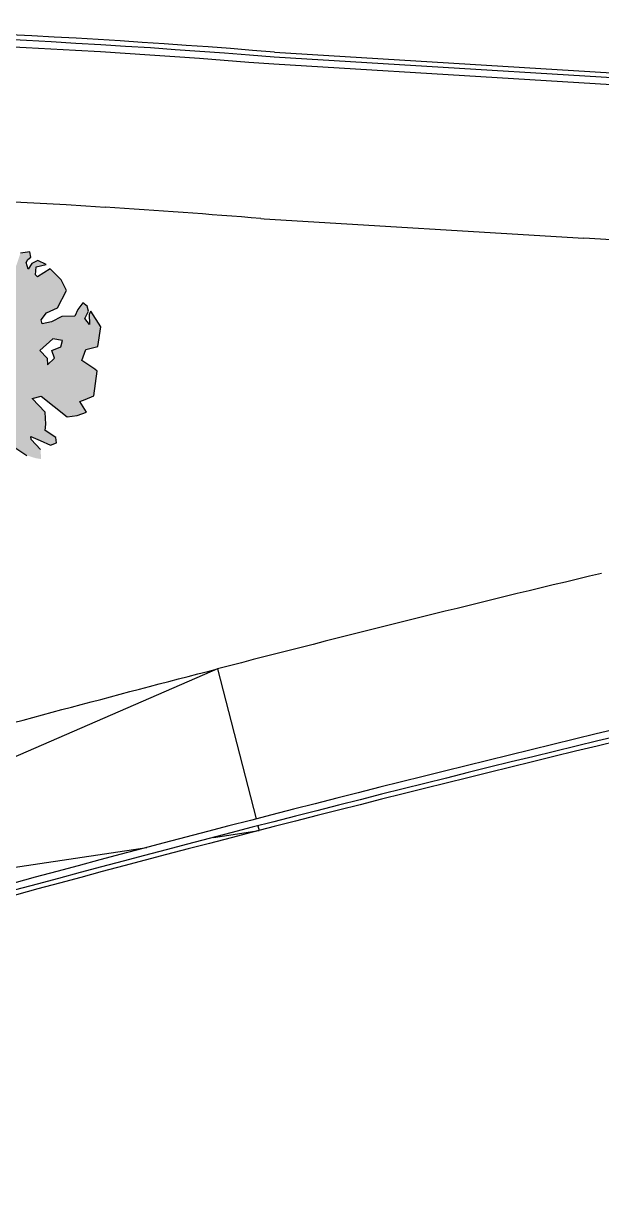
# Model space of a CAD drawing. Header units: millimetres. Extents: x 441061 to 442903, y 4515148 to 4515613.
# Drawn here: x 442316.663 to 442317.42, y 4515546.495 to 4515548.039 of the extents above; entities that cross this region are included whole.
import ezdxf

# ---------------------------------------------------------------- set-up
doc = ezdxf.new("R2010")
doc.units = ezdxf.units.MM
doc.linetypes.add('CONTINUA', pattern=[0])
doc.layers.add('01_piscinas', color=254, linetype='Continuous')

# ---------------------------------------------------------------- blocks, each defined once
blk = doc.blocks.new('A$C21391103')
at = {"layer": '01_piscinas'}
h = blk.add_hatch(dxfattribs=at)
h.set_pattern_fill('DOTS', color=256, scale=0.0396, style=0)
h.set_pattern_definition([(0, (-3246.462625, -2078.694213), (0.014597253, 0.029194506), [0, -0.029194506])])
h.paths.add_polyline_path([(166.978, 96.105), (166.969, 96.148), (167.023, 96.223), (167.139, 96.274), (167.233, 96.456), (167.178, 96.568), (167.063, 96.684), (166.93, 96.599), (166.907, 96.622), (166.915, 96.704), (167.019, 96.728), (166.934, 96.769), (166.868, 96.74), (166.833, 96.68), (166.809, 96.749), (166.829, 96.78), (166.86, 96.805), (166.849, 96.862), (166.751, 96.848), (166.695, 96.684), (166.68, 96.575), (166.599, 96.595), (166.538, 96.674), (166.486, 96.743), (166.387, 96.77), (166.305, 96.808), (166.249, 96.69), (166.122, 96.638), (166.107, 96.535), (166.125, 96.449), (166.167, 96.339), (166.07, 96.352), (166.035, 96.235), (166.151, 96.079), (166.258, 95.987), (166.18, 95.936), (166.045, 95.994), (165.948, 96.092), (165.842, 96.262), (165.788, 96.266), (165.658, 96.143), (165.661, 96.078), (165.723, 96.02), (165.731, 95.945), (165.646, 95.97), (165.606, 95.92), (165.65, 95.802), (165.837, 95.826), (165.967, 95.741), (165.802, 95.682), (165.69, 95.654), (165.638, 95.582), (165.702, 95.552), (165.605, 95.508), (165.686, 95.432), (165.794, 95.414), (165.773, 95.316), (165.748, 95.285), (165.815, 95.268), (166.01, 95.336), (166.1, 95.357), (166.055, 95.24), (165.921, 95.092), (165.999, 95.014), (166.016, 95.03), (165.994, 95.081), (166.057, 95.091), (166.084, 95.03), (166.09, 94.921), (166.158, 94.853), (166.184, 94.9), (166.175, 94.937), (166.295, 94.9), (166.336, 94.899), (166.353, 94.999), (166.426, 95.055), (166.402, 95.193), (166.392, 95.349), (166.464, 95.254), (166.496, 95.052), (166.378, 94.805), (166.419, 94.747), (166.525, 94.753), (166.578, 94.8), (166.616, 94.853), (166.69, 94.811), (166.816, 94.728), (166.907, 94.699), (166.966, 94.689), (166.962, 94.789), (166.864, 94.895), (166.86, 94.927), (166.958, 94.884), (167.064, 94.833), (167.127, 94.859), (167.122, 94.916), (167.011, 94.988), (167.016, 95.056), (167.011, 95.18), (166.873, 95.325), (166.966, 95.35), (167.241, 95.133), (167.345, 95.147), (167.441, 95.179), (167.372, 95.293), (167.43, 95.314), (167.521, 95.352), (167.553, 95.612), (167.53, 95.631), (167.395, 95.722), (167.435, 95.839), (167.561, 95.87), (167.593, 96.074), (167.489, 96.241), (167.472, 96.208), (167.473, 96.1), (167.427, 96.164), (167.462, 96.24), (167.451, 96.291), (167.403, 96.328), (167.352, 96.256), (167.319, 96.188), (167.184, 96.184), (167.076, 96.129)])
h.paths.add_polyline_path([(166.564, 96.118), (166.538, 96.097), (166.475, 96.16), (166.425, 96.198), (166.387, 96.156), (166.337, 96.193), (166.387, 96.311), (166.425, 96.374), (166.459, 96.416), (166.555, 96.395), (166.572, 96.353), (166.593, 96.315), (166.517, 96.24), (166.53, 96.206)], flags=16)
h.paths.add_polyline_path([(166.955, 95.828), (167.089, 95.95), (167.19, 95.933), (167.173, 95.866), (167.081, 95.828), (167.106, 95.748), (167.034, 95.677), (167.03, 95.748)], flags=16)
h.paths.add_polyline_path([(166.349, 95.824), (166.324, 95.723), (166.349, 95.664), (166.417, 95.702), (166.408, 95.635), (166.396, 95.597), (166.295, 95.53), (166.19, 95.589), (166.152, 95.635), (166.206, 95.698), (166.274, 95.74), (166.274, 95.799)], flags=16)
for p, q in [((169.412, 98.955), (174.364, 98.653)), ((169.271, 97.211), (169.306, 97.208)), ((169.306, 97.208), (172.656, 97.004, 0)), ((166.849, 96.862), (166.751, 96.848)), ((166.86, 96.805), (166.849, 96.862)), ((166.809, 96.749), (166.829, 96.78)), ((166.833, 96.68), (166.809, 96.749)), ((166.829, 96.78), (166.86, 96.805)), ((166.868, 96.74), (166.833, 96.68)), ((166.934, 96.769), (166.868, 96.74)), ((166.907, 96.622), (166.915, 96.704)), ((166.915, 96.704), (167.019, 96.728)), ((167.019, 96.728), (166.934, 96.769)), ((166.93, 96.599), (166.907, 96.622)), ((167.063, 96.684), (166.93, 96.599)), ((167.178, 96.568), (167.063, 96.684)), ((167.233, 96.456), (167.178, 96.568)), ((167.139, 96.274), (167.233, 96.456)), ((167.403, 96.328), (167.352, 96.256)), ((167.451, 96.291), (167.403, 96.328)), ((166.969, 96.148), (167.023, 96.223)), ((167.023, 96.223), (167.139, 96.274)), ((167.352, 96.256), (167.319, 96.188)), ((167.427, 96.164), (167.462, 96.24)), ((167.462, 96.24), (167.451, 96.291)), ((167.489, 96.241), (167.472, 96.208)), ((167.472, 96.208), (167.473, 96.1)), ((167.593, 96.074), (167.489, 96.241)), ((166.978, 96.105), (166.969, 96.148)), ((167.076, 96.129), (166.978, 96.105)), ((167.184, 96.184), (167.076, 96.129)), ((167.319, 96.188), (167.184, 96.184)), ((167.473, 96.1), (167.427, 96.164)), ((167.561, 95.87), (167.593, 96.074)), ((167.089, 95.95), (166.955, 95.828)), ((167.19, 95.933), (167.089, 95.95)), ((166.955, 95.828), (167.03, 95.748)), ((167.081, 95.828), (167.173, 95.866)), ((167.106, 95.748), (167.081, 95.828)), ((167.173, 95.866), (167.19, 95.933)), ((167.395, 95.722), (167.435, 95.839)), ((167.435, 95.839), (167.561, 95.87)), ((167.03, 95.748), (167.034, 95.677)), ((167.034, 95.677), (167.106, 95.748)), ((167.53, 95.631), (167.395, 95.722)), ((167.521, 95.352), (167.553, 95.612)), ((167.553, 95.612), (167.53, 95.631)), ((166.873, 95.325), (166.966, 95.35)), ((166.966, 95.35), (167.241, 95.133)), ((167.43, 95.314), (167.521, 95.352)), ((167.011, 95.18), (166.873, 95.325)), ((167.372, 95.293), (167.43, 95.314)), ((167.441, 95.179), (167.372, 95.293)), ((167.016, 95.056), (167.011, 95.18)), ((167.241, 95.133), (167.345, 95.147)), ((167.345, 95.147), (167.441, 95.179)), ((167.011, 94.988), (167.016, 95.056)), ((167.122, 94.916), (167.011, 94.988)), ((166.864, 94.895), (166.86, 94.927)), ((166.86, 94.927), (166.958, 94.884)), ((166.962, 94.789), (166.864, 94.895)), ((166.958, 94.884), (167.064, 94.833)), ((167.064, 94.833), (167.127, 94.859)), ((167.127, 94.859), (167.122, 94.916)), ((166.69, 94.811), (166.816, 94.728)), ((168.815, 92.49, 0), (162.608, 89.792, 0)), ((168.815, 92.49, 0), (169.221, 90.917, 0)), ((168.773, 90.723, 0), (169.253, 90.795)), ((169.24, 90.844, 0), (169.253, 90.795)), ((162.608, 89.792, 0), (168.076, 90.618, 0))]:
    blk.add_line(p, q, dxfattribs=at)
for points in [[(78.519, 98.445), (89.04, 80.853), (89.159, 80.887), (95.126, 82.619), (101.626, 84.496), (106.217, 85.821), (112.127, 87.502), (116.224, 88.709), (116.66, 88.838), (128.554, 92.353), (131.628, 93.251), (131.67, 93.264), (136.85, 94.779, 0.005835), (144.93, 97.099, -0.002257), (145.516, 97.245, -0.002318), (146.117, 97.388, -0.000234), (146.132, 97.392, -0.000109), (146.161, 97.398, -0.024811), (152.684, 98.583, -0.026464), (159.712, 99.172, -0.005162), (161.088, 99.201, -0.022759), (169.41, 98.906), (174.437, 98.6), (190.391, 97.628)], [(78.444, 98.423), (89.005, 80.765), (89.18, 80.815), (95.147, 82.547), (101.647, 84.424), (106.238, 85.749), (112.147, 87.43), (116.245, 88.638), (116.682, 88.766), (128.575, 92.281), (131.649, 93.179), (131.692, 93.192), (136.871, 94.706, 0.005834), (144.95, 97.027, -0.002251), (145.534, 97.172, -0.002318), (146.134, 97.315, -0.000235), (146.15, 97.319, -0.000109), (146.178, 97.325, -0.024812), (152.694, 98.509, -0.026464), (159.714, 99.097, -0.005162), (161.089, 99.126, -0.022761), (169.405, 98.831), (174.432, 98.525), (190.389, 97.553)], [(190.313, 94.655, 0.016487), (186.452, 94.326, 0.014757), (179.014, 93.219, 0.006475), (173.237, 91.916, 0.008166), (166.004, 90.06, 0.021654), (156.884, 86.945, 0.020322), (148.6, 83.315, 0.00713), (143.042, 80.454, 0.000222), (142.87, 80.363), (141.581, 79.663), (140.292, 78.964, 0.002681), (138.239, 77.818), (131.338, 73.999), (128.723, 72.556), (120.808, 68.189), (115.866, 65.449), (102.696, 58.15), (102.582, 58.086), (113.364, 40.09)], [(190.311, 94.58, 0.016462), (186.461, 94.251, 0.014755), (179.028, 93.145, 0.006474), (173.255, 91.843, 0.008165), (166.024, 89.988, 0.021653), (156.911, 86.875, 0.020322), (148.633, 83.247, 0.00713), (143.077, 80.388, 0.000222), (142.906, 80.297), (141.617, 79.597), (140.328, 78.898, 0.002681), (138.276, 77.753), (131.374, 73.933), (128.759, 72.49), (120.845, 68.123), (115.902, 65.383), (102.733, 58.084), (102.686, 58.058), (113.429, 40.128)]]:
    blk.add_lwpolyline(points, format="xyb", dxfattribs=at)
at = {"layer": '01_piscinas', "elevation": 0}
for points in [[(167.638, 97.328, 0.018198), (161.104, 97.5, 0.005162), (159.763, 97.472, 0.026485), (152.909, 96.897, 0.006797), (151.156, 96.644, 0.006797)], [(154.498, 87.74, -0.004276), (156.291, 88.458, -0.021688), (165.558, 91.622, -0.003659), (168.815, 92.49)]]:
    blk.add_lwpolyline(points, format="xyb", dxfattribs=at)
blk.add_lwpolyline([(182.087, 96.43), (174.332, 96.902), (172.656, 97.004)], dxfattribs=at)
at = {"layer": '01_piscinas'}
for centre, radius, start, end in [((162.012, 7.686), 91.569, 85.3647, 90), ((162.012, 7.686), 89.819, 85.3647, 86.40918), ((226.426, -130.449), 230.262, 103.45718, 104.4893), ((226.426, -130.449), 228.512, 103.45718, 105.3239)]:
    blk.add_arc(centre, radius, start, end, dxfattribs=at)

msp = doc.modelspace()

# ---------------------------------------------------------------- block references
at = {"layer": '01_piscinas', "color": 6, "linetype": 'CONTINUA', "xscale": 0.125, "yscale": 0.125, "zscale": 0.125}
msp.add_blockref('A$C21391103', (442295.8154, 4515535.6321), dxfattribs=at)

doc.saveas('drawing.dxf')
